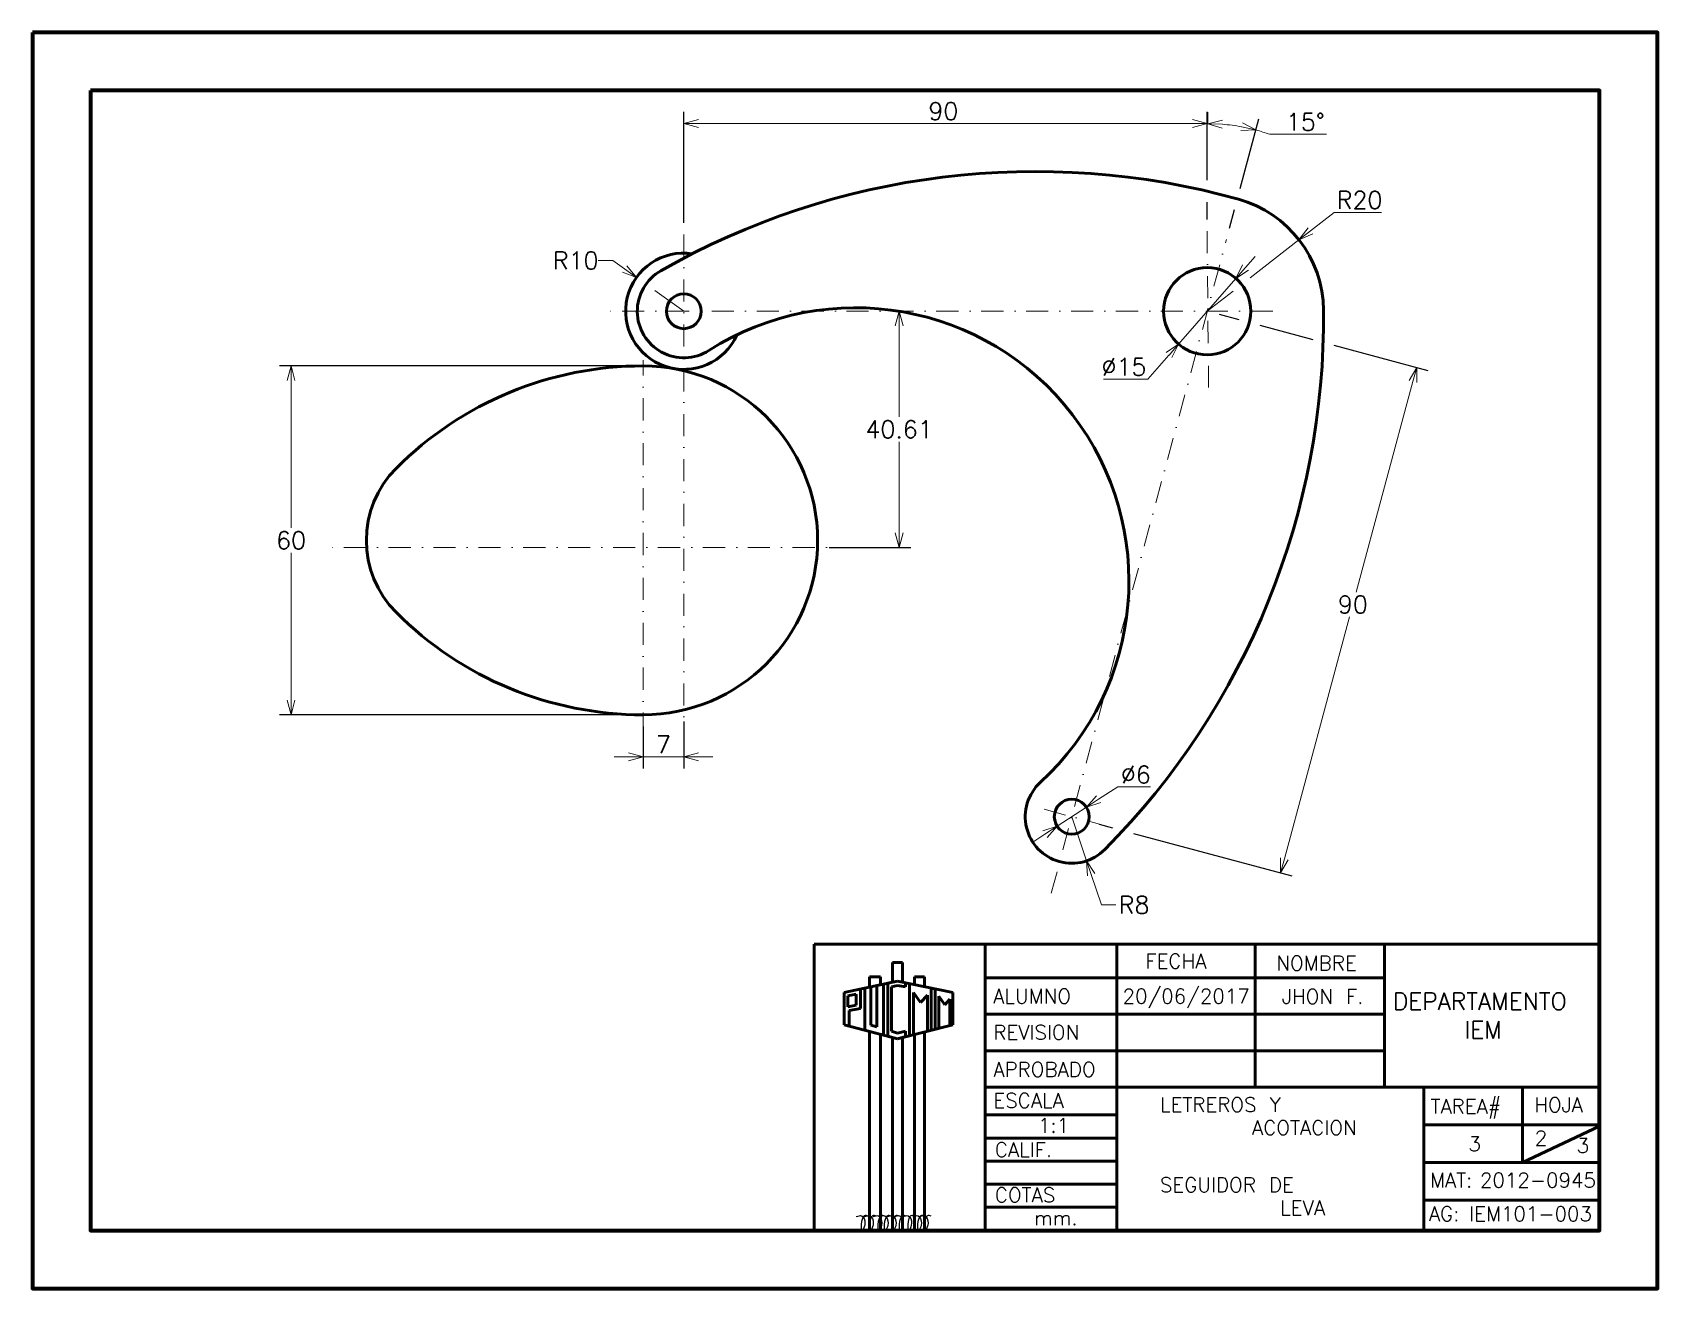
# Model space of a CAD drawing. Header units: millimetres. Extents: x 364 to 1190, y 194 to 487.
# Drawn here: x 648.6 to 928, y 194.1 to 410.1 of the extents above; entities that cross this region are included whole.
import ezdxf

# ---------------------------------------------------------------- set-up
doc = ezdxf.new("R2010")
doc.units = ezdxf.units.MM
doc.header["$LTSCALE"] = 0.6
doc.linetypes.add('DASHDOT2', pattern=[12.7, 6.35, -3.175, 0, -3.175])
for name, color, linetype, lineweight in [('continua', 7, 'Continuous', 50), ('cota', 7, 'Continuous', 18), ('Eje', 3, 'DASHDOT2', 18), ('marco', 7, 'Continuous', 70), ('Perfil visible', 7, 'Continuous', 50)]:
    doc.layers.add(name, color=color, linetype=linetype, lineweight=lineweight)
doc.styles.get("Standard").update_dxf_attribs({"font": 'txt.shx', "height": 3})
doc.dimstyles.new('ISO-25', dxfattribs={"dimtxt": 3, "dimasz": 2.5, "dimexe": 2, "dimexo": 2, "dimtad": 1, "dimtih": 1, "dimtoh": 1, "dimdsep": 46, "dimtxsty": 'Standard', "dimblk": 'OPEN30', "dimcen": 2.5, "dimclrd": 256, "dimclrt": 256, "dimadec": 0, "dimazin": 0, "dimtfac": 1, "dimtmove": 0, "dimatfit": 3, "dimldrblk": 'OPEN30', "dimfxl": 1, "dimtfillclr": 256, "dimlwd": -1, "dimarcsym": 0})

# ---------------------------------------------------------------- blocks, each defined once
blk = doc.blocks.new('_Open30')
at = {"color": 0, "linetype": 'ByBlock', "lineweight": -2}
for p, q in [((-1, 0.27), (0, 0)), ((0, 0), (-1, -0.27)), ((0, 0), (-1, 0))]:
    blk.add_line(p, q, dxfattribs=at)
blk = doc.blocks.new('*D25')
at = {"layer": 'cota', "color": 0, "lineweight": -2, "transparency": 16777216}
for p, q in [((753.63, 290.72), (753.63, 283.48)), ((760.63, 291.55), (760.63, 283.48))]:
    blk.add_line(p, q, dxfattribs=at)
at = {"layer": 'cota', "transparency": 16777216}
for p, q in [((751.13, 285.48), (748.63, 285.48)), ((753.63, 285.48), (756.13, 285.48)), ((756.13, 285.48), (758.13, 285.48)), ((760.63, 285.48), (758.13, 285.48)), ((763.13, 285.48), (765.63, 285.48))]:
    blk.add_line(p, q, dxfattribs=at)
at = {"layer": 'Defpoints', "color": 0, "transparency": 16777216}
for p in [(760.63, 293.55), (753.63, 292.72), (760.63, 285.48)]:
    blk.add_point(p, dxfattribs=at)
at = {"layer": 'cota', "transparency": 16777216, "xscale": 2.5, "yscale": 2.5, "zscale": 2.5}
blk.add_blockref('_Open30', (753.63, 285.48), dxfattribs=at)
at = {"layer": 'cota', "transparency": 16777216, "xscale": 2.5, "yscale": 2.5, "zscale": 2.5, "rotation": 180}
blk.add_blockref('_Open30', (760.63, 285.48), dxfattribs=at)
at = {"layer": 'cota', "transparency": 16777216, "insert": (757.13, 287.6), "char_height": 3, "attachment_point": 5}
blk.add_mtext('7', dxfattribs=at)
blk = doc.blocks.new('*D26')
at = {"layer": 'cota', "color": 0, "lineweight": -2, "transparency": 16777216}
for p, q in [((751.63, 352.72), (691.1, 352.72)), ((751.63, 292.72), (691.1, 292.72))]:
    blk.add_line(p, q, dxfattribs=at)
at = {"layer": 'cota', "transparency": 16777216}
for p, q in [((693.1, 350.22), (693.1, 324.85)), ((693.1, 295.22), (693.1, 320.6))]:
    blk.add_line(p, q, dxfattribs=at)
at = {"layer": 'Defpoints', "color": 0, "transparency": 16777216}
for p in [(753.63, 352.72), (693.1, 292.72), (753.63, 292.72)]:
    blk.add_point(p, dxfattribs=at)
at = {"layer": 'cota', "transparency": 16777216, "xscale": 2.5, "yscale": 2.5, "zscale": 2.5}
for p, rotation in [((693.1, 352.72), 90), ((693.1, 292.72), 270)]:
    blk.add_blockref('_Open30', p, dxfattribs=dict(at, rotation=rotation))
at = {"layer": 'cota', "transparency": 16777216, "insert": (693.1, 322.72), "char_height": 3, "attachment_point": 5}
blk.add_mtext('60', dxfattribs=at)
blk = doc.blocks.new('*D27')
at = {"layer": 'cota', "transparency": 16777216}
for p, q in [((797.65, 359.62), (797.65, 343.94)), ((797.65, 324.01), (797.65, 339.69))]:
    blk.add_line(p, q, dxfattribs=at)
at = {"layer": 'cota', "color": 0, "lineweight": -2, "transparency": 16777216}
blk.add_line((785.61, 321.51), (799.65, 321.51), dxfattribs=at)
at = {"layer": 'Defpoints', "color": 0, "transparency": 16777216}
for p in [(797.65, 362.12), (797.65, 362.12), (783.61, 321.51)]:
    blk.add_point(p, dxfattribs=at)
at = {"layer": 'cota', "transparency": 16777216, "xscale": 2.5, "yscale": 2.5, "zscale": 2.5}
for p, rotation in [((797.65, 362.12), 90), ((797.65, 321.51), 270)]:
    blk.add_blockref('_Open30', p, dxfattribs=dict(at, rotation=rotation))
at = {"layer": 'cota', "transparency": 16777216, "insert": (797.65, 341.82), "char_height": 3, "attachment_point": 5}
blk.add_mtext('40.61', dxfattribs=at)
blk = doc.blocks.new('*D28')
at = {"layer": 'cota', "transparency": 16777216}
for p, q in [((745.93, 370.84), (748.43, 370.84)), ((748.43, 370.84), (750.46, 369.39)), ((752.6, 367.86), (752.49, 367.94)), ((760.63, 362.12), (755.65, 365.68))]:
    blk.add_line(p, q, dxfattribs=at)
at = {"layer": 'Defpoints', "color": 0, "transparency": 16777216}
for p in [(752.49, 367.94), (760.63, 362.12)]:
    blk.add_point(p, dxfattribs=at)
at = {"layer": 'cota', "transparency": 16777216, "xscale": 2.5, "yscale": 2.5, "zscale": 2.5, "rotation": 324.4574955642821}
blk.add_blockref('_Open30', (752.49, 367.94), dxfattribs=at)
at = {"layer": 'cota', "transparency": 16777216, "insert": (742.05, 370.84), "char_height": 3, "attachment_point": 5}
blk.add_mtext('R10', dxfattribs=at)
blk = doc.blocks.new('*D29')
at = {"layer": 'cota', "color": 0, "lineweight": -2, "transparency": 16777216}
for p, q in [((760.63, 377.31), (760.63, 396.4)), ((850.6, 384.64), (850.6, 396.4)), ((850.6, 377.89), (850.6, 380.89))]:
    blk.add_line(p, q, dxfattribs=at)
at = {"layer": 'cota', "transparency": 16777216}
blk.add_line((848.1, 394.4), (763.13, 394.4), dxfattribs=at)
at = {"layer": 'Defpoints', "color": 0, "transparency": 16777216}
for p in [(760.63, 394.4), (760.63, 375.31), (850.6, 375.89)]:
    blk.add_point(p, dxfattribs=at)
at = {"layer": 'cota', "transparency": 16777216, "xscale": 2.5, "yscale": 2.5, "zscale": 2.5, "rotation": 180}
blk.add_blockref('_Open30', (760.63, 394.4), dxfattribs=at)
at = {"layer": 'cota', "transparency": 16777216, "xscale": 2.5, "yscale": 2.5, "zscale": 2.5}
blk.add_blockref('_Open30', (850.6, 394.4), dxfattribs=at)
at = {"layer": 'cota', "transparency": 16777216, "insert": (805.26, 396.53), "char_height": 3, "attachment_point": 5}
blk.add_mtext('90', dxfattribs=at)
blk = doc.blocks.new('*D31')
at = {"layer": 'cota', "color": 0, "lineweight": -2, "transparency": 16777216}
for p, q in [((852.67, 361.6), (856.07, 360.69)), ((859.69, 359.71), (868.76, 357.27)), ((872.38, 356.3), (888.58, 351.94)), ((832.04, 273.92), (834.33, 273.31)), ((837.95, 272.33), (865.18, 265.01))]:
    blk.add_line(p, q, dxfattribs=at)
at = {"layer": 'cota', "transparency": 16777216}
for p, q in [((886, 350.05), (876.24, 313.82)), ((863.9, 267.94), (875.1, 309.57))]:
    blk.add_line(p, q, dxfattribs=at)
at = {"layer": 'Defpoints', "color": 0, "transparency": 16777216}
for p in [(850.74, 362.12), (886.64, 352.46), (827.34, 275.19)]:
    blk.add_point(p, dxfattribs=at)
at = {"layer": 'cota', "transparency": 16777216, "xscale": 2.5, "yscale": 2.5, "zscale": 2.5}
for p, rotation in [((886.64, 352.46), 74.9356782298219), ((863.25, 265.53), 254.9356782298219)]:
    blk.add_blockref('_Open30', p, dxfattribs=dict(at, rotation=rotation))
at = {"layer": 'cota', "transparency": 16777216, "insert": (875.67, 311.69), "char_height": 3, "attachment_point": 5}
blk.add_mtext('90', dxfattribs=at)
blk = doc.blocks.new('*D34')
at = {"layer": 'cota', "transparency": 16777216}
for p, q in [((872.44, 379.13), (868.38, 375.96)), ((880.57, 379.13), (872.44, 379.13)), ((858.02, 367.89), (866.4, 374.42)), ((850.63, 362.12), (855.07, 365.58))]:
    blk.add_line(p, q, dxfattribs=at)
at = {"layer": 'Defpoints', "color": 0, "transparency": 16777216}
for p in [(866.4, 374.42), (850.63, 362.12)]:
    blk.add_point(p, dxfattribs=at)
at = {"layer": 'cota', "transparency": 16777216, "xscale": 2.5, "yscale": 2.5, "zscale": 2.5, "rotation": 217.9392618266351}
blk.add_blockref('_Open30', (866.4, 374.42), dxfattribs=at)
at = {"layer": 'cota', "transparency": 16777216, "insert": (876.82, 381.25), "char_height": 3, "attachment_point": 5}
blk.add_mtext('R20', dxfattribs=at)
blk = doc.blocks.new('*D35')
at = {"layer": 'cota', "transparency": 16777216}
for p, q in [((857.21, 369.66), (858.85, 371.54)), ((855.56, 367.77), (845.7, 356.48)), ((840.44, 350.45), (844.05, 354.59)), ((832.81, 350.45), (840.44, 350.45))]:
    blk.add_line(p, q, dxfattribs=at)
at = {"layer": 'Defpoints', "color": 0, "transparency": 16777216}
for p in [(855.56, 367.77), (845.7, 356.48)]:
    blk.add_point(p, dxfattribs=at)
at = {"layer": 'cota', "transparency": 16777216, "xscale": 2.5, "yscale": 2.5, "zscale": 2.5}
for p, rotation in [((855.56, 367.77), 228.8705295251094), ((845.7, 356.48), 48.87052952510938)]:
    blk.add_blockref('_Open30', p, dxfattribs=dict(at, rotation=rotation))
at = {"layer": 'cota', "transparency": 16777216, "insert": (836.31, 352.57), "char_height": 3, "attachment_point": 5}
blk.add_mtext('∅15', dxfattribs=at)
blk = doc.blocks.new('*D36')
at = {"layer": 'cota', "transparency": 16777216}
for p, q in [((827.34, 275.19), (829.89, 267.61)), ((832.44, 260.03), (830.69, 265.24)), ((834.94, 260.03), (832.44, 260.03))]:
    blk.add_line(p, q, dxfattribs=at)
at = {"layer": 'Defpoints', "color": 0, "transparency": 16777216}
for p in [(827.34, 275.19), (829.89, 267.61)]:
    blk.add_point(p, dxfattribs=at)
at = {"layer": 'cota', "transparency": 16777216, "xscale": 2.5, "yscale": 2.5, "zscale": 2.5, "rotation": 108.6151436761781}
blk.add_blockref('_Open30', (829.89, 267.61), dxfattribs=at)
at = {"layer": 'cota', "transparency": 16777216, "insert": (838.07, 260.03), "char_height": 3, "attachment_point": 5}
blk.add_mtext('R8', dxfattribs=at)
blk = doc.blocks.new('*D37')
at = {"layer": 'cota', "transparency": 16777216}
for p, q in [((835.23, 280.32), (831.95, 278.19)), ((840.86, 280.32), (835.23, 280.32)), ((824.82, 273.56), (829.85, 276.83)), ((822.73, 272.19), (820.63, 270.83))]:
    blk.add_line(p, q, dxfattribs=at)
at = {"layer": 'Defpoints', "color": 0, "transparency": 16777216}
for p in [(829.85, 276.83), (824.82, 273.56)]:
    blk.add_point(p, dxfattribs=at)
at = {"layer": 'cota', "transparency": 16777216, "xscale": 2.5, "yscale": 2.5, "zscale": 2.5}
for p, rotation in [((829.85, 276.83), 213.0145880874168), ((824.82, 273.56), 33.01458808741674)]:
    blk.add_blockref('_Open30', p, dxfattribs=dict(at, rotation=rotation))
at = {"layer": 'cota', "transparency": 16777216, "insert": (838.36, 282.44), "char_height": 3, "attachment_point": 5}
blk.add_mtext('∅6', dxfattribs=at)
blk = doc.blocks.new('*D41')
at = {"layer": 'cota', "color": 0, "lineweight": -2, "transparency": 16777216}
for p, q in [((850.73, 394.47), (850.73, 396.38)), ((856.29, 383.25), (859.5, 395.23)), ((854.46, 376.4), (855.32, 379.63))]:
    blk.add_line(p, q, dxfattribs=at)
at = {"layer": 'cota', "transparency": 16777216}
blk.add_line((861.37, 392.56), (871.12, 392.56), dxfattribs=at)
for start, end in [(79.4957, 85.5064), (70.5043, 75)]:
    blk.add_arc((850.74, 362.51), 31.87, start, end, dxfattribs=at)
at = {"layer": 'Defpoints', "color": 0, "transparency": 16777216}
for p in [(853.51, 394.26), (850.73, 392.47), (853.94, 374.47), (850.74, 362.12), (823.81, 262.04)]:
    blk.add_point(p, dxfattribs=at)
at = {"layer": 'cota', "transparency": 16777216, "xscale": 2.5, "yscale": 2.5, "zscale": 2.5}
for p, rotation in [((850.73, 394.38), 177.7542865012876), ((858.98, 393.3), 347.2478411372256)]:
    blk.add_blockref('_Open30', p, dxfattribs=dict(at, rotation=rotation))
at = {"layer": 'cota', "transparency": 16777216, "insert": (867.5, 394.68), "char_height": 3, "attachment_point": 5}
blk.add_mtext('15°', dxfattribs=at)

msp = doc.modelspace()

# ---------------------------------------------------------------- linework, layer by layer
for points in [[(790.285, 206.423), (791.191, 206.583), (791.782, 205.315), (791.372, 204.06)], [(792.318, 206.508), (791.67, 206.564), (791.328, 206.076), (791.152, 204.06)], [(791.714, 206.423), (792.619, 206.583), (793.21, 205.315), (792.801, 204.06)], [(793.747, 206.508), (793.099, 206.564), (792.757, 206.076), (792.58, 204.06)], [(793.18, 206.423), (794.085, 206.583), (794.677, 205.315), (794.267, 204.06)], [(795.213, 206.508), (794.565, 206.564), (794.223, 206.076), (794.047, 204.06)], [(794.268, 206.423), (795.173, 206.583), (795.765, 205.315), (795.355, 204.06)], [(796.301, 206.508), (795.653, 206.564), (795.311, 206.076), (795.135, 204.06)], [(795.645, 206.423), (796.55, 206.583), (797.141, 205.315), (796.732, 204.06)], [(797.677, 206.508), (797.029, 206.564), (796.687, 206.076), (796.511, 204.06)], [(796.843, 206.423), (797.748, 206.583), (798.339, 205.315), (797.93, 204.06)], [(798.876, 206.508), (798.228, 206.564), (797.886, 206.076), (797.709, 204.06)], [(798.293, 206.423), (799.199, 206.583), (799.79, 205.315), (799.38, 204.06)], [(800.326, 206.508), (799.678, 206.564), (799.336, 206.076), (799.16, 204.06)], [(799.998, 206.423), (800.903, 206.583), (801.494, 205.315), (801.085, 204.06)], [(802.03, 206.508), (801.382, 206.564), (801.041, 206.076), (800.864, 204.06)], [(801.124, 206.423), (802.029, 206.583), (802.62, 205.315), (802.211, 204.06)], [(803.157, 206.508), (802.509, 206.564), (802.167, 206.076), (801.99, 204.06)]]:
    msp.add_spline(points, degree=3)
at = {"layer": 'continua'}
for p, q in [((783.051, 204.06), (783.051, 253.294)), ((783.051, 253.294), (918.047, 253.294)), ((783.051, 253.294), (783.051, 247.338)), ((783.051, 253.294), (812.433, 253.294)), ((783.051, 204.06), (783.051, 253.294)), ((783.051, 253.294), (918.047, 253.294)), ((783.051, 253.294), (783.051, 247.338)), ((783.051, 253.294), (812.433, 253.294)), ((812.433, 253.294), (812.433, 204.06)), ((812.433, 253.294), (835.064, 253.294)), ((812.433, 253.294), (812.433, 228.677)), ((812.433, 253.294), (812.433, 239.397)), ((812.433, 253.294), (812.433, 204.06)), ((812.433, 253.294), (835.064, 253.294)), ((812.433, 253.294), (812.433, 228.677)), ((812.433, 253.294), (812.433, 239.397)), ((835.064, 253.294), (835.064, 204.06)), ((835.064, 253.294), (858.887, 253.294)), ((835.064, 253.294), (835.064, 204.06)), ((835.064, 253.294), (858.887, 253.294)), ((858.887, 253.294), (858.887, 228.677)), ((858.887, 253.294), (881.122, 253.294)), ((858.887, 253.294), (858.887, 228.677)), ((858.887, 253.294), (881.122, 253.294)), ((881.122, 253.294), (881.122, 228.677)), ((881.122, 253.294), (881.122, 228.677)), ((918.047, 253.294), (918.047, 204.06)), ((918.047, 253.294), (918.047, 204.06)), ((796.511, 246.756), (796.511, 250.117)), ((796.511, 250.117), (798.218, 250.117)), ((796.511, 246.756), (796.511, 250.117)), ((796.511, 250.117), (798.218, 250.117)), ((798.218, 250.117), (798.218, 246.763)), ((798.218, 250.117), (798.218, 246.763)), ((797.365, 246.941), (788.213, 244.956)), ((797.365, 246.941), (788.213, 244.956)), ((791.751, 245.723), (792.789, 245.948)), ((791.751, 245.723), (792.789, 245.948)), ((792.58, 245.903), (792.58, 247.656)), ((792.58, 247.656), (794.446, 247.656)), ((792.58, 245.903), (792.58, 247.656)), ((792.58, 247.656), (794.446, 247.656)), ((792.789, 245.948), (792.789, 239.354)), ((792.789, 245.948), (792.789, 239.354)), ((793.843, 246.177), (794.955, 246.418)), ((793.843, 246.177), (794.955, 246.418)), ((793.843, 239.072), (793.843, 246.177)), ((793.843, 239.072), (793.843, 246.177)), ((794.446, 247.656), (794.446, 246.308)), ((794.446, 247.656), (794.446, 246.308)), ((797.365, 246.941), (794.955, 246.418)), ((797.365, 246.941), (794.955, 246.418)), ((794.955, 246.418), (794.955, 237.642)), ((794.955, 246.418), (794.955, 237.642)), ((796.16, 246.68), (795.686, 246.553)), ((796.16, 246.68), (795.686, 246.553)), ((795.686, 246.553), (795.686, 237.452)), ((795.686, 246.553), (795.686, 237.452)), ((796.363, 245.927), (797.365, 246.195)), ((797.365, 246.195), (796.363, 245.927)), ((796.363, 245.927), (797.365, 246.195)), ((797.365, 246.195), (796.363, 245.927)), ((796.363, 243.662), (796.363, 245.927)), ((796.363, 243.662), (796.363, 245.927)), ((806.874, 244.956), (797.365, 246.941)), ((806.874, 244.956), (797.365, 246.941)), ((797.365, 246.195), (798.725, 245.927)), ((797.365, 246.195), (798.725, 245.927)), ((798.725, 245.927), (798.725, 246.657)), ((798.725, 245.927), (798.725, 246.657)), ((799.44, 246.508), (799.44, 237.535)), ((799.44, 246.508), (799.44, 237.535)), ((800.283, 246.332), (800.283, 247.656)), ((800.283, 247.656), (801.99, 247.656)), ((800.283, 246.332), (800.283, 247.656)), ((800.283, 247.656), (801.99, 247.656)), ((801.99, 247.656), (801.99, 245.975)), ((801.99, 247.656), (801.99, 245.975)), ((812.433, 247.497), (881.122, 247.497)), ((812.433, 247.497), (881.122, 247.497)), ((788.213, 239.397), (788.213, 244.956)), ((788.213, 239.397), (788.213, 244.956)), ((790.294, 244.692), (788.808, 244.37)), ((790.294, 244.692), (788.808, 244.37)), ((788.808, 242.527), (788.808, 244.37)), ((788.808, 242.527), (788.808, 244.37)), ((790.294, 244.692), (790.294, 242.789)), ((790.294, 244.692), (790.294, 242.789)), ((791.009, 245.562), (791.009, 242.2)), ((791.009, 245.562), (791.009, 242.2)), ((791.765, 245.562), (791.751, 245.723)), ((791.751, 245.723), (791.751, 238.476)), ((791.751, 238.501), (791.751, 245.723)), ((791.765, 245.562), (791.751, 245.723)), ((791.751, 245.723), (791.751, 238.476)), ((791.751, 238.501), (791.751, 245.723)), ((796.363, 238.337), (796.363, 243.662)), ((796.363, 238.337), (796.363, 243.662)), ((800.099, 237.7), (800.099, 244.986)), ((800.099, 244.986), (801.325, 243.236)), ((800.099, 237.7), (800.099, 244.986)), ((800.099, 244.986), (801.325, 243.236)), ((801.325, 243.236), (802.506, 244.522)), ((801.325, 243.236), (802.506, 244.522)), ((802.506, 244.522), (802.506, 238.303)), ((802.506, 244.522), (802.506, 238.303)), ((803.162, 238.467), (803.162, 245.731)), ((803.162, 238.467), (803.162, 245.731)), ((803.833, 245.591), (803.833, 238.635)), ((803.833, 245.591), (803.833, 238.635)), ((804.458, 238.792), (804.458, 244.326)), ((804.458, 244.326), (805.511, 242.822)), ((804.458, 238.792), (804.458, 244.326)), ((804.458, 244.326), (805.511, 242.822)), ((805.511, 242.822), (806.372, 243.815)), ((805.511, 242.822), (806.372, 243.815)), ((806.372, 239.271), (806.372, 243.815)), ((806.372, 239.271), (806.372, 243.815)), ((806.874, 239.397), (806.874, 244.956)), ((806.874, 239.397), (806.874, 244.956)), ((790.294, 242.789), (788.808, 242.527)), ((790.294, 242.789), (788.808, 242.527)), ((791.009, 242.2), (789.084, 241.861)), ((791.009, 242.2), (789.084, 241.861)), ((789.084, 241.861), (789.084, 239.17)), ((789.084, 241.861), (789.084, 239.17)), ((791.009, 242.2), (791.009, 242.915)), ((791.009, 242.2), (791.009, 242.915)), ((812.433, 241.224), (881.122, 241.224)), ((812.433, 241.224), (881.122, 241.224)), ((797.365, 237.015), (788.213, 239.397)), ((797.365, 237.015), (788.213, 239.397)), ((794.955, 237.642), (791.751, 238.501)), ((794.955, 237.642), (791.751, 238.501)), ((792.58, 204.06), (792.58, 238.26)), ((792.58, 204.06), (792.58, 238.26)), ((792.789, 239.354), (793.843, 239.072)), ((792.789, 239.354), (793.843, 239.072)), ((794.446, 237.775), (794.446, 204.06)), ((794.446, 237.775), (794.446, 204.06)), ((797.365, 237.973), (796.363, 238.337)), ((797.365, 237.973), (796.363, 238.337)), ((806.874, 239.397), (797.365, 237.015)), ((806.874, 239.397), (797.365, 237.015)), ((798.725, 238.337), (797.365, 237.973)), ((798.725, 238.337), (797.365, 237.973)), ((798.725, 237.379), (798.725, 238.337)), ((798.725, 237.379), (798.725, 238.337)), ((800.283, 204.06), (800.283, 237.746)), ((800.283, 204.06), (800.283, 237.746)), ((801.99, 238.174), (801.99, 204.06)), ((801.99, 238.174), (801.99, 204.06)), ((795.686, 237.452), (797.365, 237.015)), ((795.686, 237.452), (797.365, 237.015)), ((796.511, 204.06), (796.511, 237.237)), ((796.511, 204.06), (796.511, 237.237)), ((797.365, 237.015), (798.725, 237.379)), ((797.365, 237.015), (798.725, 237.379)), ((798.218, 237.229), (798.218, 204.06)), ((798.218, 237.229), (798.218, 204.06)), ((812.433, 228.677), (812.433, 234.95)), ((812.433, 234.95), (881.122, 234.95)), ((812.433, 228.677), (812.433, 234.95)), ((812.433, 234.95), (881.122, 234.95)), ((812.433, 228.677), (918.047, 228.677)), ((812.433, 228.677), (918.047, 228.677)), ((887.872, 204.06), (887.872, 228.677)), ((887.872, 228.677), (887.872, 221.996)), ((887.872, 204.06), (887.872, 228.677)), ((887.872, 228.677), (887.872, 221.996)), ((918.047, 228.677), (904.816, 228.677)), ((904.816, 228.677), (904.816, 215.743)), ((918.047, 228.677), (904.816, 228.677)), ((904.816, 228.677), (904.816, 215.743)), ((918.047, 228.677), (908.734, 228.677)), ((918.047, 228.677), (908.734, 228.677)), ((835.064, 223.912), (812.433, 223.912)), ((835.064, 223.912), (812.433, 223.912)), ((887.916, 222.21), (918.047, 222.21)), ((887.916, 222.21), (918.047, 222.21)), ((904.816, 215.743), (918.047, 221.996)), ((904.816, 215.743), (918.047, 221.996)), ((918.047, 222.21), (918.047, 215.743)), ((918.047, 222.21), (918.047, 215.743)), ((918.047, 221.996), (918.047, 215.316)), ((918.047, 221.996), (918.047, 215.316)), ((918.047, 221.994), (918.047, 215.312)), ((918.047, 221.994), (918.047, 215.312)), ((835.064, 219.942), (812.433, 219.942)), ((835.064, 219.942), (812.433, 219.942)), ((835.064, 215.971), (812.433, 215.971)), ((835.064, 215.971), (812.433, 215.971)), ((918.047, 215.743), (887.872, 215.743)), ((918.047, 215.743), (887.872, 215.743)), ((887.872, 215.316), (887.872, 208.635)), ((887.872, 215.316), (887.872, 208.635)), ((835.064, 212.001), (812.433, 212.001)), ((835.064, 212.001), (812.433, 212.001)), ((835.064, 208.03), (812.433, 208.03)), ((835.064, 208.03), (812.433, 208.03)), ((835.064, 204.06), (835.064, 208.03)), ((835.064, 204.06), (835.064, 208.03)), ((887.812, 209.276), (918.047, 209.276)), ((887.812, 209.276), (918.047, 209.276)), ((783.051, 204.06), (918.047, 204.06)), ((783.051, 204.06), (792.58, 204.06)), ((783.051, 204.06), (792.58, 204.06)), ((783.051, 204.06), (918.047, 204.06)), ((783.051, 204.06), (792.58, 204.06)), ((783.051, 204.06), (792.58, 204.06)), ((918.047, 204.06), (887.872, 204.06)), ((918.047, 204.06), (887.872, 204.06)), ((918.047, 204.06), (887.872, 204.06)), ((918.047, 204.06), (887.872, 204.06))]:
    msp.add_line(p, q, dxfattribs=at)
at = {"layer": 'Eje'}
for p, q in [((760.631, 375.308), (760.631, 289.049)), ((823.813, 262.039), (853.94, 374.473)), ((850.605, 375.894), (850.861, 348.999)), ((861.896, 362.124), (748.017, 362.124)), ((753.631, 289.312), (753.631, 353.711)), ((790.879, 321.511), (699.097, 321.511)), ((822.572, 276.473), (832.103, 273.908))]:
    msp.add_line(p, q, dxfattribs=at)
at = {"layer": 'marco'}
for points in [[(648.647, 410.06), (648.647, 194.06), (928.047, 194.06), (928.047, 410.06)], [(658.647, 400.06), (658.647, 204.06), (918.047, 204.06), (918.047, 400.06)]]:
    msp.add_lwpolyline(points, close=True, dxfattribs=at)
at = {"layer": 'Perfil visible'}
for centre, radius in [((850.631, 362.124), 7.5), ((760.631, 362.124), 3), ((827.338, 275.191), 3)]:
    msp.add_circle(centre, radius, dxfattribs=at)
for centre, radius, start, end in [((821.098, 256.163), 130, 74.42587, 119.7112), ((850.631, 362.124), 20, 0.57413, 74.42587), ((760.631, 362.124), 10, 81.45462, 336.09409), ((760.631, 362.124), 8, 119.7112, 302.47401), ((790.162, 315.724), 47, 312.52599, 122.47401), ((740.637, 361.022), 130, 315.2888, 0.57413), ((753.631, 292.724), 60, 90, 135), ((753.631, 322.724), 30, 270, 90), ((723.631, 322.724), 17.574, 135, 225), ((753.631, 352.724), 60, 225, 270), ((827.338, 275.191), 8, 132.52599, 315.2888)]:
    msp.add_arc(centre, radius, start, end, dxfattribs=at)

# ---------------------------------------------------------------- texts
at = {"layer": 'continua'}
for s, height, p in [('FECHA', 2.5008, (839.985, 249.116)), ('NOMBRE', 2.5008, (862.505, 248.762)), ('20/06/2017', 2.5008, (836.078, 243.08)), ('ALUMNO', 2.5008, (813.806, 243.08)), ('JHON F.', 2.5008, (863.469, 243.024)), ('DEPARTAMENTO', 2.94215, (882.563, 241.979)), ('DEPARTAMENTO', 2.94215, (882.563, 241.979)), ('REVISION', 2.4954, (813.859, 236.857)), ('IEM', 2.9422, (894.847, 237.075)), ('IEM', 2.9422, (894.847, 237.075)), ('APROBADO', 2.5008, (813.859, 230.486)), ('ESCALA', 2.5008, (813.859, 225.143)), ('LETREROS Y', 2.5008, (842.493, 224.431)), ('TAREA#', 2.5008, (889.014, 224.142)), ('HOJA', 2.5008, (906.853, 224.399)), ('1:1', 2.5008, (821.526, 220.854)), ('ACOTACION', 2.5008, (858.328, 220.477)), ('2', 2.501, (906.948, 218.678)), ('CALIF.', 2.5008, (814.104, 216.682)), ('3', 2.501, (895.537, 217.679)), ('3', 2.501, (914.16, 217.406)), ('SEGUIDOR DE', 2.50083, (842.493, 210.638)), ('MAT:', 2.5008, (888.909, 211.434)), ('2012-0945', 2.5008, (897.524, 211.434)), ('COTAS', 2.5008, (814.104, 208.905)), ('LEVA', 2.5008, (863.159, 206.684)), ('AG:', 2.5008, (888.739, 205.657)), ('IEM101-003', 2.5008, (895.662, 205.657)), ('mm.', 2.5008, (820.855, 204.935))]:
    msp.add_text(s, height=height, dxfattribs=at).set_placement(p)

# ---------------------------------------------------------------- dimensions: what is measured, and where the dimension line sits
at = {"layer": 'cota'}
dim = msp.add_linear_dim(base=(760.631, 394.401), p1=(850.605, 375.894), p2=(760.631, 375.308), text='90', dimstyle='ISO-25', dxfattribs=at)
dim.commit()
dim.dimension.update_dxf_attribs({"geometry": '*D29', "text_midpoint": (805.262, 394.401), "dimtype": 160})
dim = msp.add_angular_dim_2l(base=(853.513, 394.263), line1=((823.813, 262.039), (853.94, 374.473)), line2=((850.736, 362.124), (850.735, 392.468)), dimstyle='ISO-25', dxfattribs=at)
dim.commit()
dim.dimension.update_dxf_attribs({"geometry": '*D41', "text_midpoint": (867.497, 394.682)})
dim = msp.add_radius_dim(center=(850.631, 362.124), mpoint=(866.405, 374.421), dimstyle='ISO-25', dxfattribs=at)
dim.commit()
dim.dimension.update_dxf_attribs({"geometry": '*D34', "text_midpoint": (876.817, 379.128), "dimtype": 164})
for center, mpoint, picture, middle in [((760.631, 362.124), (752.494, 367.937), '*D28', (742.051, 370.844)), ((827.338, 275.191), (829.891, 267.609), '*D36', (838.07, 260.028))]:
    dim = msp.add_radius_dim(center=center, mpoint=mpoint, dimstyle='ISO-25', dxfattribs=at)
    dim.commit()
    dim.dimension.update_dxf_attribs({"geometry": picture, "text_midpoint": middle})
dim = msp.add_diameter_dim_2p(p1=(855.564, 367.773), p2=(845.698, 356.475), dimstyle='ISO-25', dxfattribs=at)
dim.commit()
dim.dimension.update_dxf_attribs({"geometry": '*D35', "text_midpoint": (836.311, 352.574)})
for base, p1, p2, picture, middle in [((797.648, 362.124), (783.607, 321.511), (797.648, 362.124), '*D27', (797.648, 341.818)), ((693.1, 292.724), (753.631, 352.724), (753.631, 292.724), '*D26', (693.1, 322.724))]:
    dim = msp.add_linear_dim(base=base, p1=p1, p2=p2, angle=90, dimstyle='ISO-25', dxfattribs=at)
    dim.commit()
    dim.dimension.update_dxf_attribs({"geometry": picture, "text_midpoint": middle})
dim = msp.add_linear_dim(base=(886.645, 352.459), p1=(827.338, 275.191), p2=(850.736, 362.124), angle=74.93568, text='90', dimstyle='ISO-25', dxfattribs=at)
dim.commit()
dim.dimension.update_dxf_attribs({"geometry": '*D31', "text_midpoint": (875.672, 311.692), "dimtype": 161})
dim = msp.add_linear_dim(base=(760.631, 285.479), p1=(753.631, 292.724), p2=(760.631, 293.552), dimstyle='ISO-25', dxfattribs=at)
dim.commit()
dim.dimension.update_dxf_attribs({"geometry": '*D25', "text_midpoint": (757.131, 287.604)})
dim = msp.add_diameter_dim_2p(p1=(824.822, 273.556), p2=(829.853, 276.825), dimstyle='ISO-25', dxfattribs=at)
dim.commit()
dim.dimension.update_dxf_attribs({"geometry": '*D37', "text_midpoint": (838.356, 280.32), "dimtype": 163})

doc.saveas('drawing.dxf')
